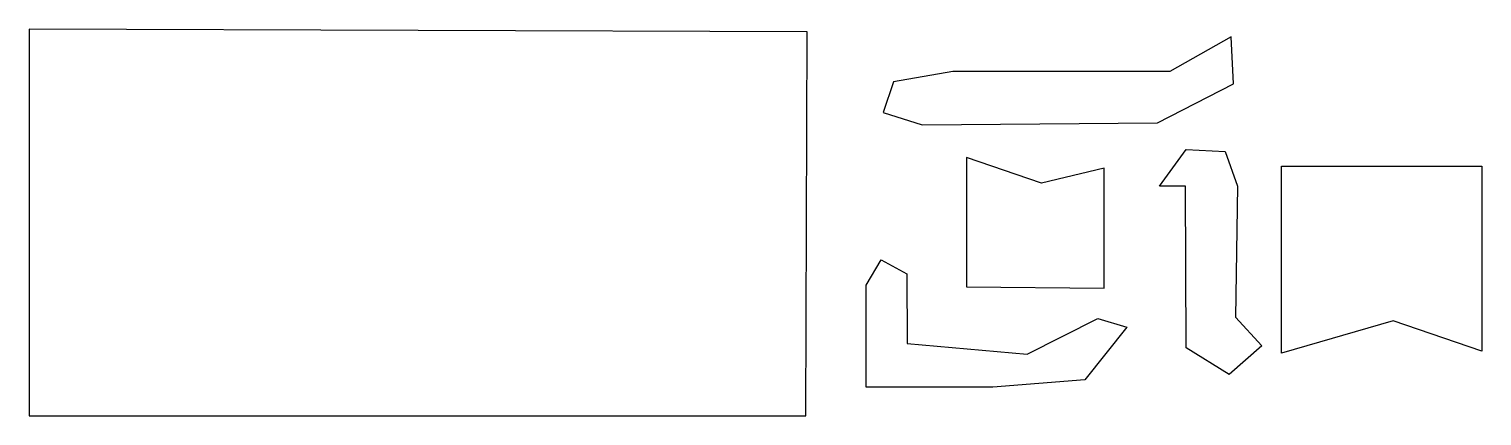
# Model space of a CAD drawing. Header units: millimetres. Extents: x 13 to 917, y 3 to 244.
import ezdxf

# ---------------------------------------------------------------- set-up
doc = ezdxf.new("R2010")
doc.units = ezdxf.units.MM

msp = doc.modelspace()

# ---------------------------------------------------------------- linework, layer by layer
for p, q in [((13.07, 243.96), (13.07, 3.36)), ((497.07, 242.18), (13.07, 243.96)), ((496.23, 3.36), (497.07, 242.18)), ((760.87, 239.15), (722.68, 217.51)), ((762.15, 209.87), (760.87, 239.15)), ((587.72, 217.51), (550.8, 211.15)), ((722.68, 217.51), (587.72, 217.51)), ((550.8, 211.15), (544.44, 192.05)), ((715.04, 185.68), (762.15, 209.87)), ((544.44, 192.05), (568.63, 184.41)), ((568.63, 184.41), (715.04, 185.68)), ((596.22, 164.13), (596.22, 83.69)), ((642.86, 148.17), (596.22, 164.13)), ((716.31, 146.22), (732.87, 169.13)), ((732.87, 169.13), (757.06, 167.86)), ((757.06, 167.86), (764.69, 146.22)), ((681.76, 157.48), (642.86, 148.17)), ((681.76, 82.79), (681.76, 157.48)), ((792.13, 158.78), (916.78, 158.78)), ((792.13, 42.49), (792.13, 158.78)), ((916.78, 158.78), (916.78, 43.6)), ((732.48, 146.22), (716.31, 146.22)), ((732.87, 45.65), (732.48, 146.22)), ((764.69, 146.22), (763.42, 64.74)), ((533.68, 84.64), (543.18, 100.47)), ((543.18, 100.47), (559, 91.68)), ((559, 91.68), (559.35, 48.42)), ((533.68, 21.34), (533.68, 84.64)), ((596.22, 83.69), (681.76, 82.79)), ((633.92, 41.74), (677.89, 63.89)), ((677.89, 63.89), (695.83, 58.62)), ((763.42, 64.74), (779.97, 46.92)), ((695.83, 58.62), (669.8, 25.91)), ((861.56, 62.53), (792.13, 42.49)), ((916.78, 43.6), (861.56, 62.53)), ((559.35, 48.42), (633.92, 41.74)), ((759.6, 29.1), (732.87, 45.65)), ((779.97, 46.92), (759.6, 29.1)), ((612.47, 21.34), (533.68, 21.34)), ((669.8, 25.91), (612.47, 21.34)), ((13.07, 3.36), (496.23, 3.36))]:
    msp.add_line(p, q)

doc.saveas('drawing.dxf')
